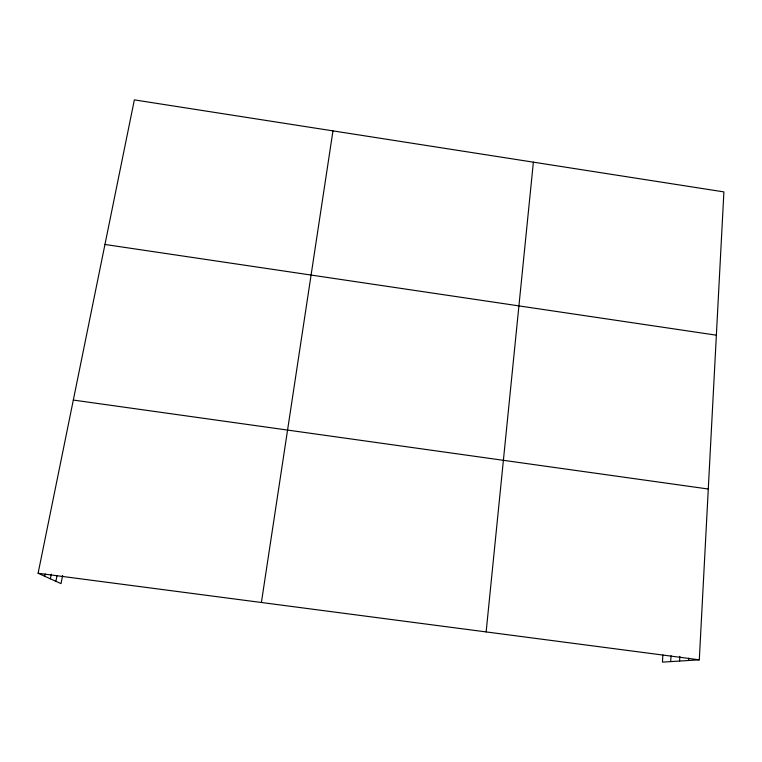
<?xml version="1.0" encoding="UTF-8"?>
<svg xmlns="http://www.w3.org/2000/svg" width="762" height="762" viewBox="0 0 762 762"><rect width="100%" height="100%" fill="white"/><g stroke="black" fill="none" stroke-linecap="round" stroke-linejoin="round"><path stroke-width="1.14" d="M662.873 655.006L662.435 662.121L699.297 659.825L723.9 191.9L134.35 99.879L38.1 573.262L61.017 583.616L62.627 575.443M688.619 660.492L688.753 658.13M679.59 661.054L679.856 656.311M670.693 661.606L671.036 655.72M486.137 631.917L533.371 162.163M261.395 602.494L332.965 130.883M55.893 581.301L57.045 575.501M50.368 578.806L51.292 574.196M44.748 576.263L45.215 573.938M38.1 573.262L699.297 659.825M73.314 400.06L708.279 489.013M104.946 244.469L716.366 335.185"/></g></svg>
